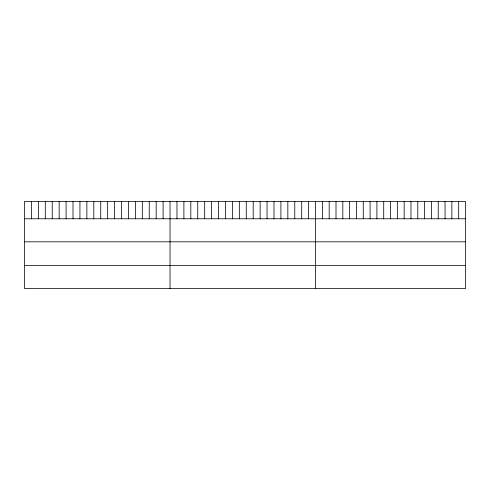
<?xml version="1.0" encoding="UTF-8"?>
<svg xmlns="http://www.w3.org/2000/svg" width="490" height="490" viewBox="0 0 490 490"><rect width="100%" height="100%" fill="white"/><g stroke="black" fill="none" stroke-linecap="round" stroke-linejoin="round"><path stroke-width="0.73" d="M465.5 218.773L465.5 288.61L24.5 288.61L24.5 201.39L465.5 201.39L465.5 218.773L24.5 218.773M24.5 241.821L465.5 241.821M24.5 265.568L465.5 265.568M458.683 201.39L458.683 218.773M451.872 201.39L451.872 218.773M445.055 201.39L445.055 218.773M438.238 201.39L438.238 218.773M431.421 201.39L431.421 218.773M424.61 201.39L424.61 218.773M417.792 201.39L417.792 218.773M410.975 201.39L410.975 218.773M404.158 201.39L404.158 218.773M397.347 201.39L397.347 218.773M390.53 201.39L390.53 218.773M383.713 201.39L383.713 218.773M376.902 201.39L376.902 218.773M370.085 201.39L370.085 218.773M363.268 201.39L363.268 218.773M356.451 201.39L356.451 218.773M349.64 201.39L349.64 218.773M342.822 201.39L342.822 218.773M336.005 201.39L336.005 218.773M329.188 201.39L329.188 218.773M322.377 201.39L322.377 218.773M315.56 201.39L315.56 288.61M308.633 201.39L308.633 218.773M301.699 201.39L301.699 218.773M294.772 201.39L294.772 218.773M287.838 201.39L287.838 218.773M280.911 201.39L280.911 218.773M273.977 201.39L273.977 218.773M267.05 201.39L267.05 218.773M260.123 201.39L260.123 218.773M253.189 201.39L253.189 218.773M246.262 201.39L246.262 218.773M239.328 201.39L239.328 218.773M232.401 201.39L232.401 218.773M225.467 201.39L225.467 218.773M218.54 201.39L218.54 218.773M211.613 201.39L211.613 218.773M204.679 201.39L204.679 218.773M197.752 201.39L197.752 218.773M190.818 201.39L190.818 218.773M183.891 201.39L183.891 218.773M176.957 201.39L176.957 218.773M170.03 201.39L170.03 288.61M163.103 201.39L163.103 218.773M156.169 201.39L156.169 218.773M149.242 201.39L149.242 218.773M142.308 201.39L142.308 218.773M135.381 201.39L135.381 218.773M128.447 201.39L128.447 218.773M121.52 201.39L121.52 218.773M114.593 201.39L114.593 218.773M107.659 201.39L107.659 218.773M100.732 201.39L100.732 218.773M93.798 201.39L93.798 218.773M86.871 201.39L86.871 218.773M79.937 201.39L79.937 218.773M73.01 201.39L73.01 218.773M66.083 201.39L66.083 218.773M59.149 201.39L59.149 218.773M52.222 201.39L52.222 218.773M45.288 201.39L45.288 218.773M38.361 201.39L38.361 218.773M31.427 201.39L31.427 218.773"/></g></svg>
